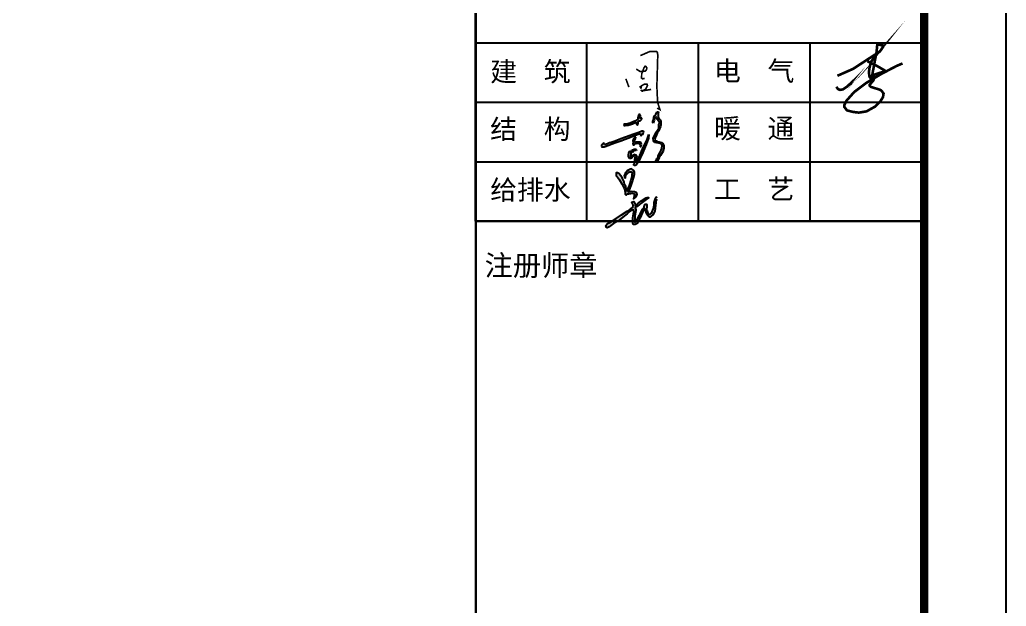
# Model space of a CAD drawing. Extents: x -17471 to 313636, y -71590 to 757901.
# Drawn here: x 114072 to 126100, y 34440 to 41591 of the extents above; entities that cross this region are included whole.
import ezdxf

# ---------------------------------------------------------------- set-up
doc = ezdxf.new("R2010")
doc.units = 0
doc.header["$LTSCALE"] = 1000
doc.header["$MEASUREMENT"] = 0
for name, color, linetype in [('PUB_TITLE', 4, 'Continuous'), ('图框', 7, 'Continuous'), ('玻璃', 155, 'Continuous')]:
    doc.layers.add(name, color=color, linetype=linetype)
doc.styles.add('宋体', font='')
doc.styles.get('宋体').set_extended_font_data('SimSun')

# ---------------------------------------------------------------- blocks, each defined once
blk = doc.blocks.new('建筑图签A1')
h = blk.add_hatch(color=256)
h.paths.add_polyline_path([(121295, 40078), (121338, 40093), (121414, 40120), (121452, 40137), (121499, 40150), (121526, 40164), (121558, 40175), (121578, 40182), (121614, 40195), (121631, 40202), (121640, 40204), (121642, 40193), (121638, 40183), (121646, 40180), (121651, 40182), (121666, 40193), (121674, 40204), (121683, 40220), (121676, 40234), (121658, 40231), (121619, 40217), (121546, 40192), (121456, 40159), (121400, 40138), (121318, 40107), (121270, 40090), (121264, 40091), (121240, 40079), (121225, 40075), (121221, 40072), (121202, 40072), (121201, 40081), (121197, 40086), (121187, 40083), (121182, 40078), (121166, 40065), (121163, 40058), (121166, 40047), (121175, 40041), (121196, 40041), (121255, 40061)])
h.paths.add_polyline_path([(121616, 40353), (121624, 40357), (121635, 40360), (121643, 40365), (121649, 40369), (121651, 40375), (121655, 40380), (121657, 40392), (121650, 40401), (121643, 40398), (121637, 40390), (121630, 40386), (121626, 40394), (121629, 40399), (121633, 40406), (121637, 40414), (121640, 40421), (121640, 40428), (121638, 40433), (121627, 40434), (121620, 40434), (121617, 40430), (121615, 40423), (121612, 40416), (121611, 40406), (121609, 40398), (121606, 40385), (121604, 40376), (121599, 40368), (121592, 40366), (121579, 40357), (121552, 40346), (121529, 40337), (121514, 40331), (121499, 40325), (121475, 40319), (121447, 40317), (121436, 40313), (121438, 40302), (121455, 40300), (121489, 40305), (121517, 40315), (121544, 40323), (121561, 40332), (121578, 40338), (121586, 40342), (121590, 40338), (121589, 40330), (121590, 40319), (121595, 40311), (121601, 40310), (121608, 40313), (121611, 40320), (121611, 40333), (121612, 40345)])
h.paths.add_polyline_path([(121569, 40095), (121568, 40107), (121568, 40124), (121575, 40134), (121587, 40146), (121585, 40155), (121570, 40157), (121560, 40148), (121553, 40131), (121549, 40115), (121550, 40092), (121549, 40079), (121547, 40069), (121553, 40065), (121562, 40065), (121573, 40073), (121582, 40082), (121596, 40086), (121616, 40087), (121623, 40084), (121632, 40080), (121636, 40069), (121633, 40057), (121636, 40045), (121642, 40044), (121649, 40049), (121653, 40069), (121648, 40091), (121634, 40099), (121611, 40099), (121582, 40098)], flags=17)
h.paths.add_polyline_path([(121559, 39994), (121568, 39997), (121589, 39999), (121590, 40010), (121581, 40013), (121564, 40013), (121557, 40010), (121544, 40004), (121534, 40001), (121531, 39992), (121534, 39980), (121540, 39974), (121549, 39975), (121551, 39982)], flags=17)
h.paths.add_polyline_path([(121517, 39934), (121522, 39950), (121522, 39972), (121520, 39987), (121508, 39990), (121502, 39983), (121499, 39966), (121495, 39945), (121495, 39925), (121502, 39906), (121506, 39899), (121523, 39900), (121535, 39906), (121544, 39918), (121553, 39925), (121560, 39930), (121569, 39937), (121578, 39928), (121577, 39906), (121571, 39892), (121570, 39866), (121564, 39842), (121560, 39827), (121565, 39815), (121577, 39814), (121591, 39825), (121613, 39852), (121637, 39905), (121667, 39972), (121710, 40072), (121737, 40149), (121742, 40191), (121721, 40132), (121687, 40060), (121664, 40014), (121632, 39938), (121616, 39911), (121595, 39868), (121583, 39848), (121584, 39866), (121589, 39895), (121594, 39914), (121592, 39929), (121585, 39946), (121575, 39952), (121564, 39950), (121547, 39939), (121540, 39928), (121529, 39914), (121518, 39917)])
for points in [[(121823, 40118), (121816, 40133), (121820, 40151), (121830, 40175), (121842, 40207), (121858, 40231), (121883, 40289), (121887, 40311), (121888, 40330), (121887, 40350), (121879, 40370), (121862, 40385), (121858, 40396), (121856, 40416), (121855, 40431), (121857, 40444), (121861, 40467), (121854, 40469), (121843, 40467), (121829, 40439), (121815, 40425), (121805, 40403), (121797, 40371), (121790, 40349), (121790, 40338), (121796, 40331), (121797, 40341), (121807, 40366), (121813, 40382), (121823, 40400), (121828, 40403), (121835, 40398), (121848, 40376), (121856, 40364), (121869, 40353), (121873, 40329), (121866, 40315), (121862, 40271), (121832, 40222), (121814, 40186), (121794, 40148), (121797, 40114), (121802, 40106), (121813, 40093), (121858, 40085), (121885, 40084), (121897, 40074), (121903, 40059), (121901, 40022), (121893, 40000), (121886, 39985), (121875, 39970), (121855, 39932), (121850, 39902), (121828, 39885), (121831, 39871), (121838, 39861), (121844, 39861), (121852, 39875), (121869, 39910), (121884, 39935), (121905, 39968), (121918, 39989), (121925, 40024), (121925, 40056), (121908, 40085), (121895, 40094), (121867, 40101), (121853, 40103), (121833, 40113)], [(121465, 39532), (121461, 39560), (121447, 39581), (121441, 39613), (121429, 39639), (121415, 39664), (121402, 39687), (121376, 39716), (121360, 39726), (121344, 39726), (121344, 39711), (121344, 39688), (121362, 39672), (121383, 39639), (121413, 39592), (121428, 39559), (121445, 39529), (121452, 39489), (121452, 39475), (121452, 39465), (121460, 39457), (121468, 39458), (121484, 39467), (121499, 39468), (121524, 39472), (121540, 39476), (121561, 39471), (121569, 39461), (121561, 39420), (121557, 39407), (121578, 39423), (121582, 39438), (121593, 39442), (121598, 39464), (121587, 39485), (121567, 39492), (121529, 39497), (121497, 39488), (121490, 39493), (121507, 39517), (121527, 39570), (121543, 39619), (121555, 39659), (121569, 39705), (121569, 39734), (121558, 39755), (121544, 39766), (121530, 39773), (121510, 39769), (121497, 39763), (121478, 39750), (121468, 39738), (121460, 39727), (121448, 39709), (121442, 39694), (121444, 39677), (121444, 39668), (121457, 39663), (121463, 39695), (121476, 39713), (121497, 39731), (121511, 39738), (121522, 39738), (121527, 39737), (121534, 39732), (121538, 39721), (121534, 39706), (121534, 39683), (121522, 39635), (121501, 39570), (121488, 39534), (121475, 39505), (121469, 39507)], [(121839, 39403), (121845, 39434), (121830, 39429), (121818, 39401), (121809, 39365), (121809, 39339), (121803, 39304), (121791, 39269), (121781, 39254), (121766, 39227), (121753, 39215), (121744, 39220), (121735, 39226), (121724, 39244), (121720, 39264), (121715, 39276), (121716, 39309), (121718, 39332), (121714, 39342), (121699, 39344), (121689, 39334), (121684, 39308), (121666, 39282), (121658, 39262), (121634, 39215), (121625, 39203), (121610, 39180), (121594, 39143), (121589, 39136), (121581, 39129), (121575, 39127), (121569, 39129), (121571, 39157), (121571, 39176), (121573, 39202), (121580, 39245), (121583, 39266), (121583, 39287), (121574, 39296), (121584, 39307), (121599, 39316), (121632, 39343), (121656, 39359), (121678, 39376), (121694, 39388), (121708, 39399), (121727, 39413), (121736, 39417), (121738, 39424), (121730, 39425), (121722, 39425), (121709, 39420), (121688, 39408), (121665, 39393), (121642, 39378), (121627, 39368), (121616, 39359), (121594, 39340), (121576, 39321), (121576, 39328), (121576, 39339), (121573, 39359), (121565, 39368), (121561, 39375), (121548, 39370), (121536, 39369), (121538, 39352), (121545, 39341), (121550, 39327), (121549, 39304), (121542, 39301), (121520, 39284), (121506, 39274), (121477, 39258), (121408, 39212), (121344, 39167), (121268, 39121), (121240, 39107), (121219, 39081), (121226, 39060), (121235, 39055), (121258, 39066), (121279, 39081), (121312, 39105), (121354, 39131), (121379, 39146), (121425, 39184), (121477, 39226), (121515, 39259), (121529, 39270), (121550, 39270), (121560, 39269), (121559, 39249), (121556, 39222), (121553, 39206), (121549, 39174), (121546, 39149), (121545, 39111), (121557, 39095), (121574, 39095), (121600, 39108), (121608, 39128), (121622, 39153), (121642, 39183), (121659, 39232), (121676, 39268), (121699, 39286), (121706, 39257), (121713, 39224), (121726, 39209), (121740, 39195), (121753, 39186), (121771, 39197), (121791, 39212), (121802, 39233), (121817, 39257), (121821, 39293), (121828, 39363), (121828, 39378)]]:
    blk.add_hatch(color=256).paths.add_polyline_path(points)
for p, q in [((121612, 40416), (121611, 40406)), ((121615, 40423), (121612, 40416)), ((121617, 40430), (121615, 40423)), ((121620, 40434), (121617, 40430)), ((121627, 40434), (121620, 40434)), ((121638, 40433), (121627, 40434)), ((121637, 40414), (121640, 40421)), ((121640, 40428), (121638, 40433)), ((121640, 40421), (121640, 40428)), ((121805, 40403), (121815, 40425)), ((121815, 40425), (121829, 40439)), ((121829, 40439), (121843, 40467)), ((121843, 40467), (121854, 40469)), ((121854, 40469), (121861, 40467)), ((121857, 40444), (121855, 40431)), ((121855, 40431), (121856, 40416)), ((121856, 40416), (121858, 40396)), ((121861, 40467), (121857, 40444)), ((121447, 40317), (121436, 40313)), ((121436, 40313), (121438, 40302)), ((121438, 40302), (121455, 40300)), ((121475, 40319), (121447, 40317)), ((121455, 40300), (121489, 40305)), ((121499, 40325), (121475, 40319)), ((121489, 40305), (121517, 40315)), ((121514, 40331), (121499, 40325)), ((121529, 40337), (121514, 40331)), ((121517, 40315), (121544, 40323)), ((121552, 40346), (121529, 40337)), ((121544, 40323), (121561, 40332)), ((121579, 40357), (121552, 40346)), ((121561, 40332), (121578, 40338)), ((121578, 40338), (121586, 40342)), ((121592, 40366), (121579, 40357)), ((121586, 40342), (121590, 40338)), ((121590, 40338), (121589, 40330)), ((121589, 40330), (121590, 40319)), ((121590, 40319), (121595, 40311)), ((121599, 40368), (121592, 40366)), ((121595, 40311), (121601, 40310)), ((121604, 40376), (121599, 40368)), ((121601, 40310), (121608, 40313)), ((121606, 40385), (121604, 40376)), ((121609, 40398), (121606, 40385)), ((121608, 40313), (121611, 40320)), ((121611, 40406), (121609, 40398)), ((121611, 40333), (121612, 40345)), ((121611, 40320), (121611, 40333)), ((121612, 40345), (121616, 40353)), ((121616, 40353), (121624, 40357)), ((121624, 40357), (121635, 40360)), ((121626, 40394), (121629, 40399)), ((121630, 40386), (121626, 40394)), ((121629, 40399), (121633, 40406)), ((121637, 40390), (121630, 40386)), ((121633, 40406), (121637, 40414)), ((121635, 40360), (121643, 40365)), ((121643, 40398), (121637, 40390)), ((121650, 40401), (121643, 40398)), ((121643, 40365), (121649, 40369)), ((121649, 40369), (121651, 40375)), ((121657, 40392), (121650, 40401)), ((121651, 40375), (121655, 40380)), ((121655, 40380), (121657, 40392)), ((121790, 40349), (121797, 40371)), ((121790, 40338), (121790, 40349)), ((121796, 40331), (121790, 40338)), ((121797, 40341), (121796, 40331)), ((121797, 40371), (121805, 40403)), ((121807, 40366), (121797, 40341)), ((121813, 40382), (121807, 40366)), ((121823, 40400), (121813, 40382)), ((121828, 40403), (121823, 40400)), ((121835, 40398), (121828, 40403)), ((121848, 40376), (121835, 40398)), ((121856, 40364), (121848, 40376)), ((121869, 40353), (121856, 40364)), ((121858, 40396), (121862, 40385)), ((121862, 40385), (121879, 40370)), ((121862, 40271), (121866, 40315)), ((121866, 40315), (121873, 40329)), ((121873, 40329), (121869, 40353)), ((121879, 40370), (121887, 40350)), ((121887, 40311), (121883, 40289)), ((121887, 40350), (121888, 40330)), ((121888, 40330), (121887, 40311)), ((121546, 40192), (121456, 40159)), ((121526, 40164), (121558, 40175)), ((121619, 40217), (121546, 40192)), ((121558, 40175), (121578, 40182)), ((121578, 40182), (121614, 40195)), ((121614, 40195), (121631, 40202)), ((121658, 40231), (121619, 40217)), ((121631, 40202), (121640, 40204)), ((121642, 40193), (121638, 40183)), ((121638, 40183), (121646, 40180)), ((121640, 40204), (121642, 40193)), ((121646, 40180), (121651, 40182)), ((121651, 40182), (121666, 40193)), ((121676, 40234), (121658, 40231)), ((121666, 40193), (121674, 40204)), ((121674, 40204), (121683, 40220)), ((121683, 40220), (121676, 40234)), ((121721, 40132), (121742, 40191)), ((121742, 40191), (121737, 40149)), ((121794, 40148), (121814, 40186)), ((121814, 40186), (121832, 40222)), ((121830, 40175), (121820, 40151)), ((121842, 40207), (121830, 40175)), ((121832, 40222), (121862, 40271)), ((121858, 40231), (121842, 40207)), ((121883, 40289), (121858, 40231)), ((121166, 40065), (121163, 40058)), ((121163, 40058), (121166, 40047)), ((121182, 40078), (121166, 40065)), ((121187, 40083), (121182, 40078)), ((121197, 40086), (121187, 40083)), ((121196, 40041), (121255, 40061)), ((121201, 40081), (121197, 40086)), ((121202, 40072), (121201, 40081)), ((121221, 40072), (121202, 40072)), ((121225, 40075), (121221, 40072)), ((121240, 40079), (121225, 40075)), ((121264, 40091), (121240, 40079)), ((121255, 40061), (121295, 40078)), ((121270, 40090), (121264, 40091)), ((121318, 40107), (121270, 40090)), ((121295, 40078), (121338, 40093)), ((121400, 40138), (121318, 40107)), ((121338, 40093), (121414, 40120)), ((121456, 40159), (121400, 40138)), ((121414, 40120), (121452, 40137)), ((121452, 40137), (121499, 40150)), ((121499, 40150), (121526, 40164)), ((121549, 40079), (121547, 40069)), ((121547, 40069), (121553, 40065)), ((121553, 40131), (121549, 40115)), ((121549, 40115), (121550, 40092)), ((121550, 40092), (121549, 40079)), ((121560, 40148), (121553, 40131)), ((121553, 40065), (121562, 40065)), ((121570, 40157), (121560, 40148)), ((121562, 40065), (121573, 40073)), ((121568, 40124), (121575, 40134)), ((121568, 40107), (121568, 40124)), ((121569, 40095), (121568, 40107)), ((121582, 40098), (121569, 40095)), ((121585, 40155), (121570, 40157)), ((121573, 40073), (121582, 40082)), ((121575, 40134), (121587, 40146)), ((121611, 40099), (121582, 40098)), ((121582, 40082), (121596, 40086)), ((121587, 40146), (121585, 40155)), ((121596, 40086), (121616, 40087)), ((121634, 40099), (121611, 40099)), ((121616, 40087), (121623, 40084)), ((121623, 40084), (121632, 40080)), ((121632, 40080), (121636, 40069)), ((121636, 40069), (121633, 40057)), ((121633, 40057), (121636, 40045)), ((121648, 40091), (121634, 40099)), ((121653, 40069), (121648, 40091)), ((121649, 40049), (121653, 40069)), ((121664, 40014), (121687, 40060)), ((121710, 40072), (121667, 39972)), ((121687, 40060), (121721, 40132)), ((121737, 40149), (121710, 40072)), ((121797, 40114), (121794, 40148)), ((121802, 40106), (121797, 40114)), ((121813, 40093), (121802, 40106)), ((121858, 40085), (121813, 40093)), ((121820, 40151), (121816, 40133)), ((121816, 40133), (121823, 40118)), ((121823, 40118), (121833, 40113)), ((121833, 40113), (121853, 40103)), ((121853, 40103), (121867, 40101)), ((121885, 40084), (121858, 40085)), ((121867, 40101), (121895, 40094)), ((121897, 40074), (121885, 40084)), ((121895, 40094), (121908, 40085)), ((121903, 40059), (121897, 40074)), ((121901, 40022), (121903, 40059)), ((121908, 40085), (121925, 40056)), ((121925, 40056), (121925, 40024)), ((121166, 40047), (121175, 40041)), ((121175, 40041), (121196, 40041)), ((121495, 39945), (121499, 39966)), ((121495, 39925), (121495, 39945)), ((121499, 39966), (121502, 39983)), ((121502, 39983), (121508, 39990)), ((121508, 39990), (121520, 39987)), ((121522, 39950), (121517, 39934)), ((121517, 39934), (121518, 39917)), ((121520, 39987), (121522, 39972)), ((121522, 39972), (121522, 39950)), ((121531, 39992), (121534, 40001)), ((121534, 39980), (121531, 39992)), ((121534, 40001), (121544, 40004)), ((121540, 39974), (121534, 39980)), ((121549, 39975), (121540, 39974)), ((121540, 39928), (121547, 39939)), ((121544, 40004), (121557, 40010)), ((121547, 39939), (121564, 39950)), ((121551, 39982), (121549, 39975)), ((121559, 39994), (121551, 39982)), ((121557, 40010), (121564, 40013)), ((121568, 39997), (121559, 39994)), ((121569, 39937), (121560, 39930)), ((121564, 40013), (121581, 40013)), ((121564, 39950), (121575, 39952)), ((121589, 39999), (121568, 39997)), ((121578, 39928), (121569, 39937)), ((121575, 39952), (121585, 39946)), ((121581, 40013), (121590, 40010)), ((121585, 39946), (121592, 39929)), ((121590, 40010), (121589, 39999)), ((121616, 39911), (121632, 39938)), ((121632, 39938), (121664, 40014)), ((121636, 40045), (121642, 40044)), ((121667, 39972), (121637, 39905)), ((121642, 40044), (121649, 40049)), ((121855, 39932), (121875, 39970)), ((121884, 39935), (121869, 39910)), ((121875, 39970), (121886, 39985)), ((121905, 39968), (121884, 39935)), ((121886, 39985), (121893, 40000)), ((121893, 40000), (121901, 40022)), ((121918, 39989), (121905, 39968)), ((121925, 40024), (121918, 39989)), ((121502, 39906), (121495, 39925)), ((121506, 39899), (121502, 39906)), ((121523, 39900), (121506, 39899)), ((121518, 39917), (121529, 39914)), ((121535, 39906), (121523, 39900)), ((121529, 39914), (121540, 39928)), ((121544, 39918), (121535, 39906)), ((121553, 39925), (121544, 39918)), ((121560, 39930), (121553, 39925)), ((121560, 39827), (121564, 39842)), ((121565, 39815), (121560, 39827)), ((121564, 39842), (121570, 39866)), ((121577, 39814), (121565, 39815)), ((121570, 39866), (121571, 39892)), ((121571, 39892), (121577, 39906)), ((121577, 39906), (121578, 39928)), ((121591, 39825), (121577, 39814)), ((121583, 39848), (121595, 39868)), ((121584, 39866), (121583, 39848)), ((121589, 39895), (121584, 39866)), ((121594, 39914), (121589, 39895)), ((121613, 39852), (121591, 39825)), ((121592, 39929), (121594, 39914)), ((121595, 39868), (121616, 39911)), ((121637, 39905), (121613, 39852)), ((121828, 39885), (121850, 39902)), ((121831, 39871), (121828, 39885)), ((121838, 39861), (121831, 39871)), ((121844, 39861), (121838, 39861)), ((121852, 39875), (121844, 39861)), ((121850, 39902), (121855, 39932)), ((121869, 39910), (121852, 39875))]:
    blk.add_line(p, q)
at = {"const_width": 32}
for points in [[(124041, 40908), (124232, 40992), (124467, 41145), (124560, 41205), (124596, 41258), (124591, 41280), (124546, 41287), (124527, 41290), (124519, 41201), (124456, 40866), (124433, 40895), (124425, 40950), (124434, 41012), (124452, 41079), (124487, 41128), (124511, 41155), (124398, 41012), (124295, 40902), (124160, 40777), (124108, 40742), (124072, 40736), (124050, 40745), (124027, 40773)], [(124442, 40898), (124476, 40906), (124497, 40892), (124476, 40845), (124434, 40800), (124435, 40786), (124453, 40771), (124564, 40737), (124585, 40718), (124604, 40691), (124597, 40647), (124564, 40596), (124501, 40533), (124396, 40474), (124302, 40459), (124234, 40467), (124158, 40486), (124126, 40528), (124127, 40556), (124154, 40607), (124246, 40710), (124390, 40819), (124579, 40932), (124761, 41027), (124835, 41059)], [(124406, 41086), (124525, 41027), (124620, 40972), (124639, 40958)], [(124468, 40915), (124598, 40956), (124636, 40962)]]:
    blk.add_lwpolyline(points, dxfattribs=at)
at = {"linetype": 'ByBlock', "lineweight": 9, "ltscale": 300, "const_width": 20}
for points in [[(121639, 41154), (121756, 41205), (121805, 41206), (121835, 41203), (121846, 41193), (121851, 41160), (121840, 40778), (121849, 40585), (121877, 40496), (121844, 40514)], [(121589, 40990), (121633, 40962), (121669, 40961), (121697, 40965), (121707, 40974), (121715, 40987), (121717, 41006), (121708, 41020), (121697, 41025), (121682, 41003), (121655, 40932), (121654, 40880), (121666, 40871), (121691, 40877)], [(121462, 40872), (121499, 40770)], [(121631, 40782), (121646, 40758), (121652, 40786), (121691, 40806), (121720, 40805), (121725, 40790), (121715, 40766), (121702, 40745), (121663, 40720), (121656, 40726), (121705, 40731), (121770, 40742)]]:
    blk.add_lwpolyline(points, dxfattribs=at)
blk.add_lwpolyline([(121457, 39663), (121463, 39695), (121476, 39713), (121497, 39731), (121511, 39738), (121522, 39738), (121527, 39737), (121534, 39732), (121538, 39721), (121534, 39706), (121534, 39683), (121522, 39635), (121501, 39570), (121488, 39534), (121475, 39505), (121469, 39507), (121465, 39532), (121461, 39560), (121447, 39581), (121441, 39613), (121429, 39639), (121415, 39664), (121402, 39687), (121376, 39716), (121360, 39726), (121344, 39726), (121344, 39711), (121344, 39688), (121362, 39672), (121383, 39639), (121413, 39592), (121428, 39559), (121445, 39529), (121452, 39489), (121452, 39475), (121452, 39465), (121460, 39457), (121468, 39458), (121484, 39467), (121499, 39468), (121524, 39472), (121540, 39476), (121561, 39471), (121569, 39461), (121561, 39420), (121557, 39407), (121578, 39423), (121582, 39438), (121593, 39442), (121598, 39464), (121587, 39485), (121567, 39492), (121529, 39497), (121497, 39488), (121490, 39493), (121507, 39517), (121527, 39570), (121543, 39619), (121555, 39659), (121569, 39705), (121569, 39734), (121558, 39755), (121544, 39766), (121530, 39773), (121510, 39769), (121497, 39763), (121478, 39750), (121468, 39738), (121460, 39727), (121448, 39709), (121442, 39694), (121444, 39677), (121444, 39668), (121457, 39663), (121457, 39663)], close=True)
blk.add_lwpolyline([(121839, 39403), (121828, 39378), (121828, 39363), (121821, 39293), (121817, 39257), (121802, 39233), (121791, 39212), (121771, 39197), (121753, 39186), (121740, 39195), (121726, 39209), (121713, 39224), (121706, 39257), (121699, 39286), (121676, 39268), (121659, 39232), (121642, 39183), (121622, 39153), (121608, 39128), (121600, 39108), (121574, 39095), (121557, 39095), (121545, 39111), (121546, 39149), (121549, 39174), (121553, 39206), (121556, 39222), (121559, 39249), (121560, 39269), (121550, 39270), (121529, 39270), (121515, 39259), (121477, 39226), (121425, 39184), (121379, 39146), (121354, 39131), (121312, 39105), (121279, 39081), (121258, 39066), (121235, 39055), (121226, 39060), (121219, 39081), (121240, 39107), (121268, 39121), (121344, 39167), (121408, 39212), (121477, 39258), (121506, 39274), (121520, 39284), (121542, 39301), (121549, 39304), (121550, 39327), (121545, 39341), (121538, 39352), (121536, 39369), (121548, 39370), (121561, 39375), (121565, 39368), (121573, 39359), (121576, 39339), (121576, 39328), (121576, 39321), (121594, 39340), (121616, 39359), (121627, 39368), (121642, 39378), (121665, 39393), (121688, 39408), (121709, 39420), (121722, 39425), (121730, 39425), (121738, 39424), (121736, 39417), (121727, 39413), (121708, 39399), (121694, 39388), (121678, 39376), (121656, 39359), (121632, 39343), (121599, 39316), (121584, 39307), (121574, 39296), (121583, 39287), (121583, 39266), (121580, 39245), (121573, 39202), (121571, 39176), (121571, 39157), (121569, 39129), (121575, 39127), (121581, 39129), (121589, 39136), (121594, 39143), (121610, 39180), (121625, 39203), (121634, 39215), (121658, 39262), (121666, 39282), (121684, 39308), (121689, 39334), (121699, 39344), (121714, 39342), (121718, 39332), (121716, 39309), (121715, 39276), (121720, 39264), (121724, 39244), (121735, 39226), (121744, 39220), (121753, 39215), (121766, 39227), (121781, 39254), (121791, 39269), (121803, 39304), (121809, 39339), (121809, 39365), (121818, 39401), (121830, 39429), (121845, 39434)])
at = {"layer": '图框', "color": 4}
for p, q in [((119632, 58400), (119632, 1000)), ((119632, 58400), (119632, 1000)), ((119632, 1000), (119632, 58400)), ((125100, 58400), (125100, 1000))]:
    blk.add_line(p, q, dxfattribs=at)
at = {"layer": '图框', "color": 0}
for p, q in [((119628, 39134), (119628, 48385)), ((125100, 48385), (125100, 39134)), ((119628, 41311), (125100, 41311)), ((120988, 39134), (120988, 41311)), ((122349, 39134), (122349, 41311)), ((123709, 39134), (123709, 41311)), ((119628, 40585), (125100, 40585)), ((119628, 39859), (125100, 39859)), ((119628, 39134), (125100, 39134)), ((119628, 39134), (125100, 39134)), ((125100, 39134), (119628, 39134)), ((119633, 39134), (125100, 39134)), ((119633, 39134), (125100, 39134))]:
    blk.add_line(p, q, dxfattribs=at)
at = {"layer": '玻璃'}
blk.add_line((119632, 42221, -1253), (119632, 1880, -4167), dxfattribs=at)
at = {"layer": '图框', "color": 0, "style": '宋体', "width": 1.000001}
for s, p in [('建  筑', (119808, 40839)), ('电  气', (122537, 40847)), ('暖  通', (122537, 40146)), ('结  构', (119808, 40138)), ('给排水', (119808, 39398)), ('工  艺', (122537, 39406))]:
    blk.add_text(s, height=239.4, dxfattribs=at).set_placement(p)
at = {"layer": '图框', "color": 4, "style": '宋体', "width": 1.000001}
blk.add_text('注册师章', height=252.2, dxfattribs=at).set_placement((119740, 38470))

msp = doc.modelspace()

# ---------------------------------------------------------------- linework, layer by layer
at = {"layer": 'PUB_TITLE'}
msp.add_lwpolyline([(0, 0), (126100, 0), (126100, 59400), (0, 59400)], close=True, dxfattribs=at)
at = {"layer": 'PUB_TITLE', "const_width": 100}
msp.add_lwpolyline([(2500, 1000), (125100, 1000), (125100, 58400), (2500, 58400)], close=True, dxfattribs=at)

# ---------------------------------------------------------------- block references
msp.add_blockref('建筑图签A1', (0, 0))

doc.saveas('drawing.dxf')
